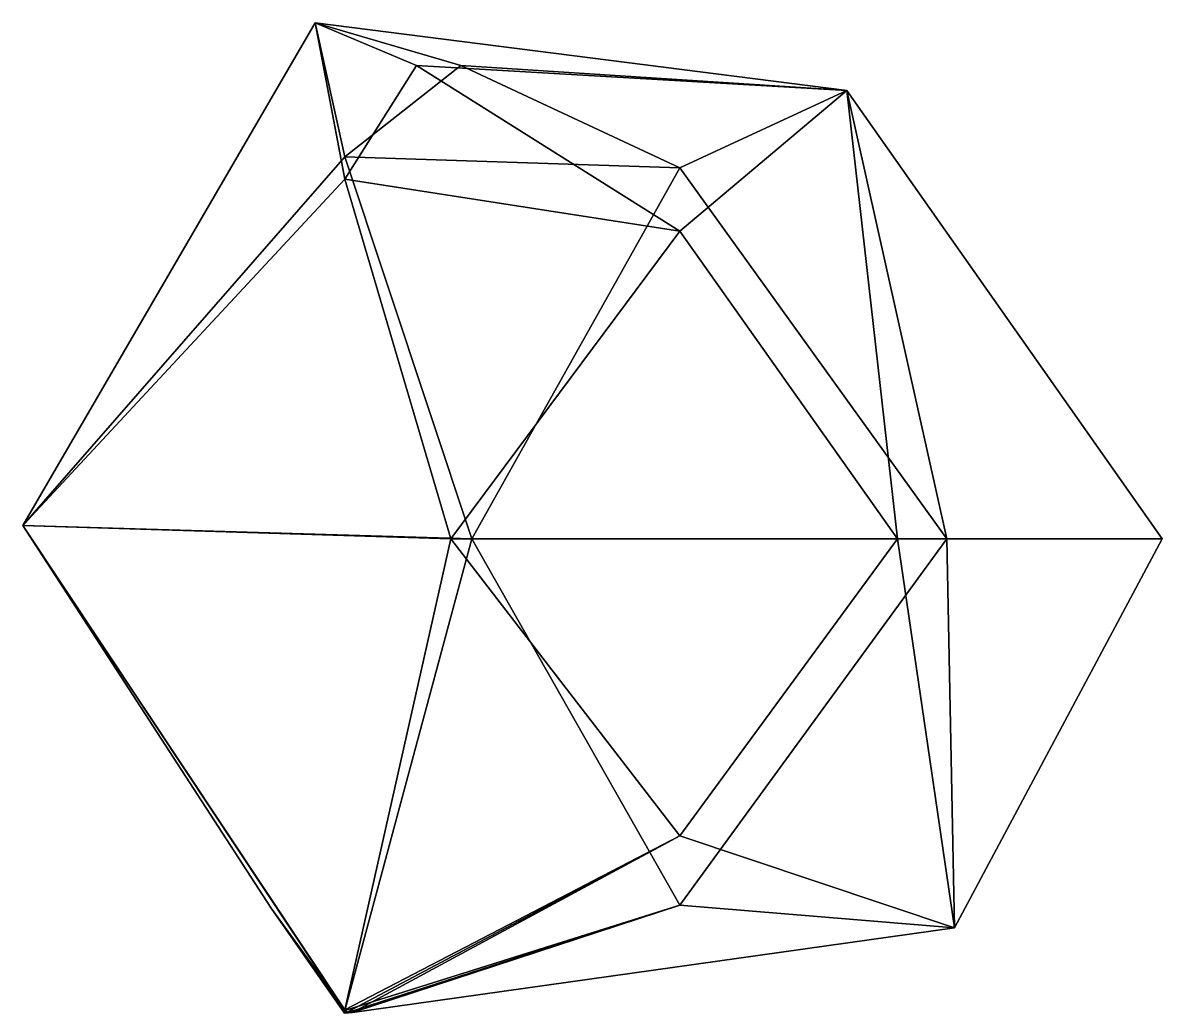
# Model space of a CAD drawing. Extents: x 290095 to 295679, y 4553756 to 4561441.
# Drawn here: x 291911.58 to 291954.47, y 4560278.87 to 4560316.15 of the extents above; entities that cross this region are included whole.
import ezdxf

# ---------------------------------------------------------------- set-up
doc = ezdxf.new("R2010")
doc.units = 0
doc.layers.add('Au_ppm_Pref_-_0_5', color=7, linetype='CONTINUOUS')

msp = doc.modelspace()

# ---------------------------------------------------------------- linework, layer by layer
at = {"layer": 'Au_ppm_Pref_-_0_5'}
for points in [[(291911.58, 4560297.233, 1657.072), (291922.585, 4560316.15, 1656.993), (291923.707, 4560310.264, 1658.497)], [(291911.58, 4560297.233, 1657.072), (291923.707, 4560311.101, 1655.925), (291922.585, 4560316.15, 1656.993)], [(291922.585, 4560316.15, 1656.993), (291942.592, 4560313.596, 1657.072), (291926.397, 4560314.54, 1658.339)], [(291923.707, 4560310.264, 1658.497), (291922.585, 4560316.15, 1656.993), (291926.397, 4560314.54, 1658.339)], [(291942.592, 4560313.596, 1657.072), (291922.585, 4560316.15, 1656.993), (291928.067, 4560314.54, 1655.016)], [(291928.067, 4560314.54, 1655.016), (291922.585, 4560316.15, 1656.993), (291923.707, 4560311.101, 1655.925)], [(291923.707, 4560310.264, 1658.497), (291926.397, 4560314.54, 1658.339), (291936.306, 4560308.31, 1660.934)], [(291923.707, 4560311.101, 1655.925), (291936.306, 4560310.688, 1652.416), (291928.067, 4560314.54, 1655.016)], [(291936.306, 4560308.31, 1660.934), (291926.397, 4560314.54, 1658.339), (291942.592, 4560313.596, 1657.072)], [(291942.592, 4560313.596, 1657.072), (291928.067, 4560314.54, 1655.016), (291936.306, 4560310.688, 1652.416)], [(291944.506, 4560296.722, 1660.937), (291936.306, 4560308.31, 1660.934), (291942.592, 4560313.596, 1657.072)], [(291942.592, 4560313.596, 1657.072), (291936.306, 4560310.688, 1652.416), (291946.364, 4560296.722, 1652.331)], [(291944.506, 4560296.722, 1660.937), (291942.592, 4560313.596, 1657.072), (291954.467, 4560296.722, 1657.072)], [(291954.467, 4560296.722, 1657.072), (291942.592, 4560313.596, 1657.072), (291946.364, 4560296.722, 1652.331)], [(291928.482, 4560296.722, 1653.383), (291923.707, 4560311.101, 1655.925), (291911.58, 4560297.233, 1657.072)], [(291923.707, 4560311.101, 1655.925), (291928.482, 4560296.722, 1653.383), (291936.306, 4560310.688, 1652.416)], [(291936.306, 4560310.688, 1652.416), (291928.482, 4560296.722, 1653.383), (291946.364, 4560296.722, 1652.331)], [(291911.58, 4560297.233, 1657.072), (291923.707, 4560310.264, 1658.497), (291927.69, 4560296.722, 1661.134)], [(291923.707, 4560310.264, 1658.497), (291936.306, 4560308.31, 1660.934), (291927.69, 4560296.722, 1661.134)], [(291944.506, 4560296.722, 1660.937), (291927.69, 4560296.722, 1661.134), (291936.306, 4560308.31, 1660.934)], [(291923.707, 4560279.001, 1657.104), (291920.93, 4560282.832, 1657.072), (291911.58, 4560297.233, 1657.072)], [(291923.707, 4560279.001, 1657.104), (291911.58, 4560297.233, 1657.072), (291927.69, 4560296.722, 1661.134)], [(291923.707, 4560278.977, 1657.047), (291928.482, 4560296.722, 1653.383), (291911.58, 4560297.233, 1657.072)], [(291923.707, 4560278.977, 1657.047), (291911.58, 4560297.233, 1657.072), (291920.93, 4560282.832, 1657.072)], [(291923.707, 4560279.001, 1657.104), (291927.69, 4560296.722, 1661.134), (291936.306, 4560285.553, 1660.795)], [(291923.707, 4560278.977, 1657.047), (291936.306, 4560282.94, 1652.477), (291928.482, 4560296.722, 1653.383)], [(291944.506, 4560296.722, 1660.937), (291936.306, 4560285.553, 1660.795), (291927.69, 4560296.722, 1661.134)], [(291946.364, 4560296.722, 1652.331), (291928.482, 4560296.722, 1653.383), (291936.306, 4560282.94, 1652.477)], [(291944.506, 4560296.722, 1660.937), (291946.651, 4560282.093, 1657.072), (291936.306, 4560285.553, 1660.795)], [(291946.651, 4560282.093, 1657.072), (291946.364, 4560296.722, 1652.331), (291936.306, 4560282.94, 1652.477)], [(291944.506, 4560296.722, 1660.937), (291954.467, 4560296.722, 1657.072), (291946.651, 4560282.093, 1657.072)], [(291946.651, 4560282.093, 1657.072), (291954.467, 4560296.722, 1657.072), (291946.364, 4560296.722, 1652.331)], [(291923.707, 4560279.001, 1657.104), (291936.306, 4560285.553, 1660.795), (291923.76, 4560278.904, 1657.097)], [(291923.994, 4560278.904, 1657.072), (291923.76, 4560278.904, 1657.097), (291936.306, 4560285.553, 1660.795)], [(291923.994, 4560278.904, 1657.072), (291936.306, 4560285.553, 1660.795), (291946.651, 4560282.093, 1657.072)], [(291920.93, 4560282.832, 1657.072), (291923.707, 4560279.001, 1657.104), (291923.684, 4560278.874, 1657.07)], [(291920.93, 4560282.832, 1657.072), (291923.684, 4560278.874, 1657.07), (291923.707, 4560278.977, 1657.047)], [(291923.707, 4560278.977, 1657.047), (291923.814, 4560278.904, 1657.021), (291936.306, 4560282.94, 1652.477)], [(291923.994, 4560278.904, 1657.072), (291936.306, 4560282.94, 1652.477), (291923.814, 4560278.904, 1657.021)], [(291923.994, 4560278.904, 1657.072), (291946.651, 4560282.093, 1657.072), (291936.306, 4560282.94, 1652.477)], [(291923.76, 4560278.904, 1657.097), (291923.684, 4560278.874, 1657.07), (291923.707, 4560279.001, 1657.104)], [(291923.707, 4560278.977, 1657.047), (291923.684, 4560278.874, 1657.07), (291923.814, 4560278.904, 1657.021)], [(291923.994, 4560278.904, 1657.072), (291923.684, 4560278.874, 1657.07), (291923.76, 4560278.904, 1657.097)], [(291923.684, 4560278.874, 1657.07), (291923.994, 4560278.904, 1657.072), (291923.814, 4560278.904, 1657.021)]]:
    msp.add_3dface(points, dxfattribs=at)

doc.saveas('drawing.dxf')
